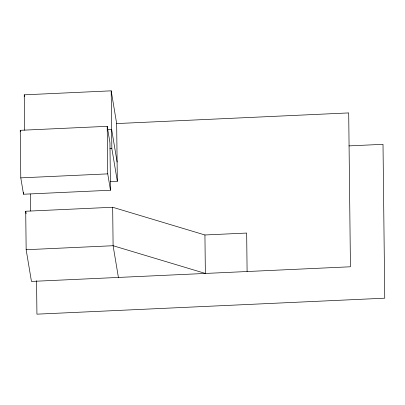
<?xml version="1.0" encoding="UTF-8"?>
<svg xmlns="http://www.w3.org/2000/svg" width="405" height="405" viewBox="0 0 405 405"><rect width="100%" height="100%" fill="white"/><g stroke="black" fill="none" stroke-linecap="round" stroke-linejoin="round"><path stroke-width="0.61" d="M24.639 130.142L24.239 94.831L111.193 90.836L116.67 123.571L117.323 181.273L110.393 181.587M116.67 123.571L348.7 112.919L350.441 266.779L31.458 281.429L26.153 249.713L25.717 211.248L112.671 207.259L204.93 234.976L246.665 233.057L247.101 271.527M20.25 130.319L107.203 126.325L109.942 142.692L110.479 190.239L23.525 194.233L20.787 177.866L20.25 130.319L20.452 131.529M107.214 129.504L111.628 129.301L117.106 162.04M109.952 148.625L111.846 148.534L117.323 181.273M348.923 145.896L383.008 144.327L384.75 298.191L36.936 314.164L36.556 280.741M20.787 177.866L107.74 173.872L110.479 190.239M26.153 249.713L113.106 245.724L205.365 273.441L204.93 234.976M118.412 277.435L113.106 245.724L112.671 207.259M24.239 94.831L24.548 96.684M25.717 211.248L26.133 213.739M111.193 90.836L111.846 148.534M107.203 126.325L107.74 173.872M30.466 194.046L30.659 210.975M23.505 192.355L23.525 194.233"/></g></svg>
